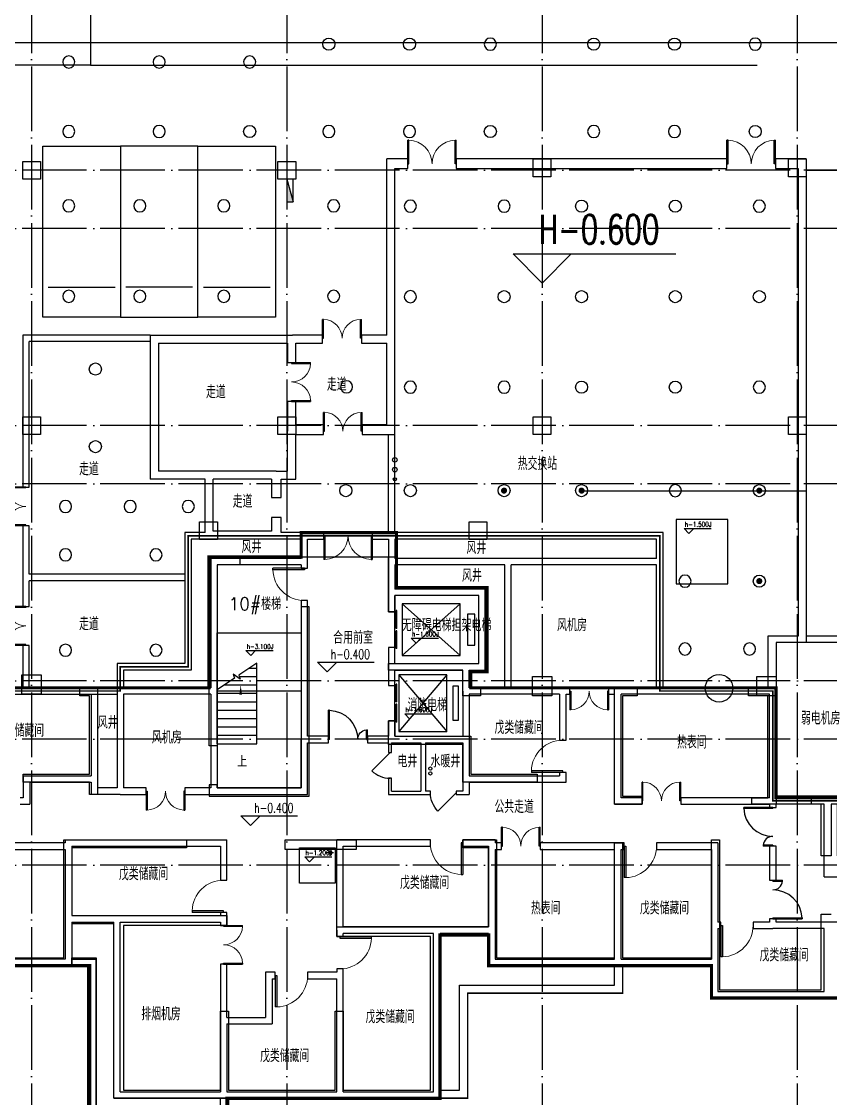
# Model space of a CAD drawing. Extents: x -23309 to 303886, y -33091 to 154511.
# Drawn here: x 60089 to 85128, y -7217 to 26102 of the extents above; entities that cross this region are included whole.
import ezdxf

# ---------------------------------------------------------------- set-up
doc = ezdxf.new("R2010")
doc.units = 0
doc.header["$LTSCALE"] = 1000
doc.header["$MEASUREMENT"] = 0
doc.linetypes.add('CONTINOUS', pattern=[0])
doc.linetypes.add('DOTE', pattern=[2.42, 2, -0.2, 0.02, -0.2])
for name, color, linetype in [('COLUMN', 9, 'Continuous'), ('DIM_ELEV', 3, 'Continuous'), ('DIM_SYMB', 3, 'Continuous'), ('DOTE', 1, 'Continuous'), ('EQUIP_喷淋', 7, 'Continuous'), ('EQUIP_消火栓', 1, 'Continuous'), ('EVTR', 2, 'Continuous'), ('NT-DY', 3, 'Continuous'), ('NT-PY', 1, 'Continuous'), ('Pipe-中', 3, 'Continuous'), ('Pipe-高', 91, 'Continuous'), ('PUB_TEXT', 210, 'Continuous'), ('STAIR', 51, 'Continuous'), ('VPIPE-消防', 1, 'Continuous'), ('WALL', 9, 'Continuous'), ('WINDOW', 4, 'Continuous'), ('下喷', 7, 'Continuous'), ('主楼车库高差线', 6, 'Continuous'), ('住宅楼', 2, 'Continuous'), ('剪力墙闭合区域', 6, 'Continuous'), ('喷淋', 6, 'Continuous'), ('排水', 61, 'Continuous'), ('普通机动车位', 135, 'Continuous'), ('暖通', 4, 'Continuous'), ('机动车位车档', 201, 'Continuous'), ('车行线', 2, 'Continuous'), ('防火分区', 7, 'Continuous'), ('集水坑', 42, 'CONTINOUS')]:
    doc.layers.add(name, color=color, linetype=linetype)
doc.styles.add('_TCH_DIM', font='SIMPLEX', dxfattribs={"bigfont": 'GBCBIG'})
doc.styles.add('_TCH_WINDOW', font='SIMPLEX', dxfattribs={"height": 3.5, "bigfont": 'GBCBIG'})
doc.styles.add('HNSJY', font='simplex.shx', dxfattribs={"width": 0.8, "bigfont": 'gbcbig.shx'})

# ---------------------------------------------------------------- blocks, each defined once
blk = doc.blocks.new('$DorLib2D$00000002')
for p, q in [((-0.5, 0), (-0.5, 0.4875)), ((-0.475, 0.4875), (-0.5, 0.4875)), ((-0.475, 0), (-0.475, 0.4875)), ((0.475, 0), (0.475, 0.4875)), ((0.475, 0.4875), (0.5, 0.4875)), ((0.5, 0), (0.5, 0.4875)), ((-0.5, 0), (-0.475, 0)), ((0.5, 0), (0.475, 0))]:
    blk.add_line(p, q)
at = {"lineweight": 13}
for centre, start, end in [((-0.4875, 0), 0, 88.53072), ((0.4875, 0), 91.46928, 180)]:
    blk.add_arc(centre, 0.4875, start, end, dxfattribs=at)
blk = doc.blocks.new('A$C3452133A')
at = {"layer": '排水'}
for p, q in [((-100, 0), (100, 0)), ((0, -100), (0, 100))]:
    blk.add_line(p, q, dxfattribs=at)
blk.add_circle((0, 0), 50, dxfattribs=at)
blk = doc.blocks.new('$DorLib2D$00000001')
for p, q in [((0.45, 0.975), (0.5, 0.975)), ((0.45, 0), (0.45, 0.975)), ((0.5, 0), (0.5, 0.975)), ((0.5, 0), (0.45, 0))]:
    blk.add_line(p, q)
at = {"lineweight": 13}
blk.add_arc((0.475, 0), 0.975, 91.4693, 180, dxfattribs=at)
blk = doc.blocks.new('$DorLib2D$00000225')
at = {"color": 0}
for p, q in [((0.475, -0.001), (0.475, 0.752)), ((0.475, 0.752), (0.5, 0.752)), ((0.5, -0.001), (0.5, 0.752)), ((-0.5, 0), (-0.5, 0.252)), ((-0.475, 0.252), (-0.5, 0.252)), ((-0.475, 0), (-0.475, 0.252)), ((-0.475, 0), (-0.5, 0)), ((0.475, -0.001), (0.5, -0.001))]:
    blk.add_line(p, q, dxfattribs=at)
for centre, radius, start, end in [((0.505, -0.002), 0.755, 92.2493, 179.7238), ((-0.501, 0.003), 0.251, 359.7899, 84.0974)]:
    blk.add_arc(centre, radius, start, end, dxfattribs=at)
blk = doc.blocks.new('$DorLib2D$00000114')
at = {"color": 0}
blk.add_line((0.5, 0), (-0.207, 0.707), dxfattribs=at)
blk.add_arc((0.5, 0), 1, 135, 180, dxfattribs=at)
blk = doc.blocks.new('$DorLib2D$00000127')
at = {"color": 0, "linetype": 'Continuous'}
for p, q in [((-0.033, 0.795), (-0.533, 0.795)), ((-0.533, 0.795), (-0.533, 0.69)), ((-0.033, 0.69), (-0.533, 0.69)), ((-0.033, 0.795), (-0.033, 0.69)), ((0.033, 0.795), (0.033, 0.69)), ((0.533, 0.795), (0.033, 0.795)), ((0.533, 0.69), (0.033, 0.69)), ((0.533, 0.795), (0.533, 0.69)), ((0.5, 0.5), (-0.5, 0.5))]:
    blk.add_line(p, q, dxfattribs=at)
blk = doc.blocks.new('sadfsdfgsdfhfg')
at = {"layer": 'STAIR'}
for p, q in [((550279, 58320), (549724, 57944)), ((550279, 55824), (550279, 58320)), ((550049, 58164), (550279, 58164)), ((549592, 57854), (549054, 57488)), ((549284, 57644), (550279, 57644)), ((549769, 57816), (549551, 57974)), ((549551, 57974), (549592, 57854)), ((549724, 57944), (549769, 57816)), ((549738, 57904), (550279, 57904)), ((549054, 55824), (549054, 57488)), ((549054, 57384), (550279, 57384)), ((549054, 57124), (550279, 57124)), ((549054, 56864), (550279, 56864)), ((549054, 56604), (550279, 56604)), ((549054, 56344), (550279, 56344)), ((549054, 56084), (550279, 56084)), ((549054, 55824), (550279, 55824))]:
    blk.add_line(p, q, dxfattribs=at)
blk = doc.blocks.new('VAEGFHGFD')
at = {"layer": '车行线'}
blk.add_line((263119, 134985), (327469, 134985), dxfattribs=at)
blk = doc.blocks.new('3#住宅楼')
at = {"layer": '住宅楼', "ltscale": 2, "const_width": 100}
for points in [[(32427616, -2974867), (32424015, -2974867), (32424016, -2971467), (32414566, -2971467), (32414566, -2970967), (32415066, -2970967), (32415066, -2968367), (32412266, -2968367), (32412266, -2966667), (32409316, -2966667), (32409316, -2967417), (32406466, -2967417), (32406466, -2971467), (32393316, -2971467), (32393316, -2974067), (32391616, -2974066), (32391616, -2981067), (32395316, -2981067), (32395316, -2980067), (32402766, -2980067), (32402766, -2984967)], [(32407016, -2984967), (32407016, -2984167), (32413616, -2984167), (32413616, -2979117), (32415116, -2979117), (32415116, -2980067), (32422016, -2980067), (32422016, -2981067), (32429616, -2981067)]]:
    blk.add_lwpolyline(points, dxfattribs=at)
blk = doc.blocks.new('hdfjfkjlkjlgh')
at = {"layer": '普通机动车位'}
blk.add_lwpolyline([(22002093, -3456003), (22004493, -3456003), (22004493, -3461303), (22002093, -3461303)], close=True, dxfattribs=at)
at = {"layer": '机动车位车档'}
blk.add_line((22004326, -3456940), (22002260, -3456940), dxfattribs=at)
blk = doc.blocks.new('第三防火分区')
at = {"layer": '防火分区', "const_width": 50}
blk.add_lwpolyline([(32427714, -2974967), (32423914, -2974967), (32423914, -2971567), (32420415, -2971567), (32420415, -2966767), (32405815, -2966767), (32405815, -2970816), (32403714, -2970816), (32403714, -2971567), (32393415, -2971567), (32393414, -2974167), (32391715, -2974167), (32391715, -2977406), (32384897, -2977406), (32384897, -2971531), (32380121, -2971531), (32380121, -2955556), (32374498, -2955556), (32369097, -2942303), (32369097, -2926980)], dxfattribs=at)
blk = doc.blocks.new('$TwtSys$00000125')
blk.add_circle((0, 0, 0), 1)
blk = doc.blocks.new('$TwtSys$00000128')
at = {"const_width": 0.5, "elevation": 0}
blk.add_lwpolyline([(0.25, 0, 1), (-0.25, 0, 1)], format="xyb", close=True, dxfattribs=at)
blk.add_circle((0, 0, 0), 1)
blk = doc.blocks.new('$TwtSys$00000434')
for p, q in [((-0.5, 0.5), (-0.5, -0.5)), ((-0.5, -0.5), (0.5, 0.5)), ((0.5, 0.5), (-0.5, 0.5)), ((0.5, -0.5), (0.5, 0.5)), ((-0.5, -0.5), (0.5, -0.5))]:
    blk.add_line(p, q)
blk.add_solid([(0.5, -0.5), (0.5, 0.5), (-0.5, -0.5)])
blk = doc.blocks.new('主楼各辅助点位')
at = {"layer": '喷淋'}
blk.add_circle((554554, 64004), 50, dxfattribs=at)

msp = doc.modelspace()

# ---------------------------------------------------------------- linework, layer by layer
at = {"layer": 'COLUMN', "color": 3, "ltscale": 5}
for points in [[(60125, 21775), (60675, 21775), (60675, 21225), (60125, 21225)], [(68025, 21775), (68575, 21775), (68575, 21225), (68025, 21225)], [(75925, 21850.2), (76475, 21850.2), (76475, 21300.2), (75925, 21300.2)], [(83825, 21850.2), (84375, 21850.2), (84375, 21300.2), (83825, 21300.2)], [(60125, 13875), (60675, 13875), (60675, 13325), (60125, 13325)], [(68025, 13875), (68575, 13875), (68575, 13325), (68025, 13325)], [(75925, 13875), (76475, 13875), (76475, 13325), (75925, 13325)], [(83825, 13875), (84375, 13875), (84375, 13325), (83825, 13325)], [(65600.4, 10622.3), (66150.4, 10622.3), (66150.4, 10072.3), (65600.4, 10072.3)], [(73940.1, 10622.3), (74490.1, 10622.3), (74490.1, 10072.3), (73940.1, 10072.3)], [(60099.9, 5889), (60700, 5889), (60700, 5289.1), (60099.9, 5289.1)], [(75900, 5839), (76500.1, 5839), (76500.1, 5239.1), (75900, 5239.1)], [(82843.6, 5839), (83443.7, 5839), (83443.7, 5239.1), (82843.6, 5239.1)]]:
    msp.add_lwpolyline(points, close=True, dxfattribs=at)
at = {"layer": 'DIM_ELEV'}
for p, q in [((76205.6, 18010.4), (75305.6, 18910.4)), ((75305.6, 18910.4), (80345.6, 18910.4)), ((76205.6, 18010.4), (77105.6, 18910.4)), ((80746.7, 10267.1), (80596.7, 10417.1)), ((80596.7, 10417.1), (81436.7, 10417.1)), ((80746.7, 10267.1), (80896.7, 10417.1)), ((72300.6, 6872.6), (72150.6, 7022.6)), ((72150.6, 7022.6), (72990.6, 7022.6)), ((72300.6, 6872.6), (72450.6, 7022.6)), ((67185.6, 6489), (67035.6, 6639)), ((67035.6, 6639), (67875.6, 6639)), ((67185.6, 6489), (67335.6, 6639)), ((69547.2, 5978.8), (69247.2, 6278.8)), ((69247.2, 6278.8), (71004, 6278.8)), ((69547.2, 5978.8), (69847.2, 6278.8)), ((72100.1, 4530.4), (71950.1, 4680.4)), ((71950.1, 4680.4), (72790.1, 4680.4)), ((72100.1, 4530.4), (72250.1, 4680.4)), ((67179, 1224.1), (66879, 1524.1)), ((66879, 1524.1), (68635.8, 1524.1)), ((67179, 1224.1), (67479, 1524.1)), ((69006.7, 106.1), (68856.7, 256.1)), ((68856.7, 256.1), (69696.7, 256.1)), ((69006.7, 106.1), (69156.7, 256.1))]:
    msp.add_line(p, q, dxfattribs=at)
at = {"layer": 'DIM_SYMB'}
msp.add_lwpolyline([(66871.2, 3494.8, 0, 0, 0), (66871.2, 5579.5, 0, 80, 0), (66871.2, 5279.5, 0, 0, 0)], format="xyseb", dxfattribs=at)
at = {"layer": 'DOTE', "linetype": 'DOTE'}
for p, q in [((60400, 136025.4), (60400, -12369.1)), ((68300, 136025.4), (68300, -12369.1)), ((76200, 136025.4), (76200, -12369.1)), ((84100, 136025.4), (84100, -12369.1)), ((267803.3, 21500), (-4883.6, 21500)), ((267803.3, 19700), (-4883.6, 19700)), ((267803.3, 13600), (-4883.6, 13600)), ((267803.3, 11800), (-4883.6, 11800)), ((267803.3, 5700), (-4883.6, 5700)), ((267803.3, 3900), (-4883.6, 3900)), ((267803.3, 0), (-4883.6, 0))]:
    msp.add_line(p, q, dxfattribs=at)
at = {"layer": 'EVTR'}
for p, q in [((73669.1, 8089), (71869.1, 8089)), ((71869.1, 8089), (71869.1, 6489)), ((73669.1, 8089), (71869.1, 6489)), ((71869.1, 8089), (73669.1, 6489)), ((73669.1, 6489), (73669.1, 8089)), ((74119.1, 7769), (73894.1, 7769)), ((73894.1, 7769), (73894.1, 6809)), ((74119.1, 6809), (74119.1, 7769)), ((73894.1, 6809), (74119.1, 6809)), ((71869.1, 6489), (73669.1, 6489)), ((73249.1, 5889), (71769.1, 5889)), ((71769.1, 5889), (71769.1, 4139)), ((73249.1, 5889), (71769.1, 4139)), ((71769.1, 5889), (73249.1, 4139)), ((73249.1, 4139), (73249.1, 5889)), ((73619.1, 5539), (73434.1, 5539)), ((73434.1, 5539), (73434.1, 4489)), ((73619.1, 4489), (73619.1, 5539)), ((73434.1, 4489), (73619.1, 4489)), ((71769.1, 4139), (73249.1, 4139))]:
    msp.add_line(p, q, dxfattribs=at)
at = {"layer": 'NT-DY', "ltscale": 2}
msp.add_lwpolyline([(84375, 21499.5), (92000, 21499.5), (92000, 33299.7)], dxfattribs=at)
at = {"layer": 'NT-PY', "ltscale": 2}
for points in [[(58825, 29649.6), (62225.1, 29649.6), (62225.1, 24749.5), (57044.4, 24749.5), (57044.4, 17649.7), (57044.4, 16349.7), (43110, 16349.7), (42100, 16349.5), (42100, 42349.5)], [(62225.1, 24749.5), (82859, 24749.5)], [(77425.1, 11580.8), (84375, 11580.8)]]:
    msp.add_lwpolyline(points, dxfattribs=at)
at = {"layer": 'Pipe-中', "color": 3, "linetype": 'Continuous'}
msp.add_circle((72743.7, 2989), 50, dxfattribs=at)
at = {"layer": 'Pipe-高', "linetype": 'Continuous'}
msp.add_circle((72743.7, 2839), 50, dxfattribs=at)
at = {"layer": 'VPIPE-消防', "color": 14}
for centre in [(71644.1, 12539.3), (71644.1, 12239.3)]:
    msp.add_circle(centre, 70, dxfattribs=at)
at = {"layer": 'WALL'}
for p, q in [((72044.1, 21850.2), (71394.1, 21850.2)), ((71394.1, 16400.1), (71394.1, 21850.2)), ((72044.1, 21550.2), (72044.1, 21850.2)), ((81925, 21850.2), (73544.1, 21850.2)), ((73544.1, 21850.2), (73544.1, 21550.2)), ((81925, 21550.2), (81925, 21850.2)), ((84375, 21850.2), (83425, 21850.2)), ((83425, 21850.2), (83425, 21550.2)), ((84375, 21850.2), (84375, 6889)), ((71644.1, 21550.2), (72044.1, 21550.2)), ((71644.1, 16250.1), (71644.1, 21550.2)), ((73544.1, 21550.2), (81925, 21550.2)), ((83425, 21550.2), (84125, 21550.2)), ((84125, 21550.2), (84125, 7089)), ((64074.7, 16400.1), (60125, 16400.1)), ((60125, 16400.1), (60125, 11700)), ((64074.7, 16400.1), (64074.7, 11939.3)), ((64074.7, 16400.1), (68475, 16400.1)), ((69409.5, 16400.1), (68475, 16400.1)), ((69409.5, 16150.1), (69409.5, 16400.1)), ((71394.1, 16400.1), (70609.5, 16400.1)), ((70609.5, 16400.1), (70609.5, 16150.1)), ((64074.7, 16200.1), (60325, 16200.1)), ((60325, 11700), (60325, 16200.1)), ((64324.7, 16150.1), (64324.7, 12189.3)), ((64324.7, 16150.1), (68325, 16150.1)), ((68325, 16150.1), (68325, 15550.2)), ((68575, 16150.1), (69409.5, 16150.1)), ((68575, 15550.2), (68575, 16150.1)), ((70609.5, 16150.1), (71394.1, 16150.1)), ((71394.1, 13625), (71394.1, 16150.1)), ((71644.1, 13325), (71644.1, 16250.1)), ((68325, 15550.2), (68575, 15550.2)), ((68575, 14350.2), (68325, 14350.2)), ((68325, 14350.2), (68325, 13425)), ((68575, 13625), (68575, 14350.2)), ((68325, 12189.3), (68325, 13425)), ((69436.2, 13625), (68575, 13625)), ((69436.2, 13325), (69436.2, 13625)), ((71394.1, 13625), (70636.2, 13625)), ((70636.2, 13625), (70636.2, 13325)), ((68575, 13325), (69436.2, 13325)), ((68575, 11939.3), (68575, 13325)), ((70636.2, 13325), (71644.1, 13325)), ((71444.1, 10289), (71444.1, 13325)), ((71644.1, 10289), (71644.1, 13325)), ((65874.3, 12189.3), (64324.7, 12189.3)), ((67975, 12189.3), (65874.3, 12189.3)), ((60125, 11700), (60325, 11700)), ((65774.3, 11939.3), (64074.7, 11939.3)), ((65774.3, 10289), (65774.3, 11939.3)), ((66024.3, 10339), (66024.3, 11939.3)), ((67825, 11939.3), (66024.3, 11939.3)), ((67825, 11939.3), (67825, 11374.2)), ((68125, 11374.2), (68125, 11939.3)), ((68125, 11939.3), (68575, 11939.3)), ((67825, 11374.2), (68125, 11374.2)), ((68125, 10754.2), (67825, 10754.2)), ((67825, 10754.2), (67825, 10339)), ((68125, 10289), (68125, 10754.2)), ((60325, 10500), (60125, 10500)), ((60125, 10500), (60125, 8900)), ((60325, 9000), (60325, 10500)), ((67825, 10339), (66024.3, 10339)), ((65774.3, 10289), (65144.1, 10289)), ((65144.1, 10289), (65144.1, 6239)), ((65774.3, 10089), (65344.1, 10089)), ((65344.1, 10089), (65344.1, 6039)), ((67998.1, 10089), (65774.3, 10089)), ((68744.1, 10089), (67998.1, 10089)), ((68837, 10289), (68125, 10289)), ((68744.1, 9489), (68744.1, 10089)), ((69444.2, 10289), (68844.1, 10289)), ((68944.1, 9389), (68944.1, 10089)), ((68944.1, 10089), (69444.2, 10089)), ((69444.2, 10089), (69444.2, 10289)), ((71444.1, 10289), (70944.2, 10289)), ((70944.2, 10289), (70944.2, 10089)), ((70944.2, 10089), (71444.1, 10089)), ((71444.1, 10089), (71444.1, 9389)), ((79944.1, 10289), (71644.1, 10289)), ((71644.1, 10089), (71644.1, 9489)), ((79744.1, 10089), (71644.1, 10089)), ((79744.1, 9489), (79744.1, 10089)), ((79944.1, 9389), (79944.1, 10289)), ((68744.1, 9489), (65944.1, 9489)), ((65944.1, 9489), (65944.1, 5489)), ((68944.1, 9189), (68944.1, 9389)), ((71444.1, 9389), (71444.1, 8439)), ((75144.1, 9489), (71644.1, 9489)), ((79744.1, 9489), (75144.1, 9489)), ((79944.1, 5489), (79944.1, 9389)), ((65144.1, 9000), (60325, 9000)), ((68744.1, 9289), (66144.1, 9289)), ((66144.1, 9289), (66144.1, 5389)), ((68744.1, 9289), (68744.1, 9189)), ((68744.1, 9189), (68944.1, 9189)), ((71644.1, 9289), (71644.1, 8539)), ((75044.1, 9289), (71644.1, 9289)), ((75044.1, 5489), (75044.1, 9289)), ((79744.1, 9289), (75244.1, 9289)), ((75244.1, 5489), (75244.1, 9289)), ((79744.1, 5489), (79744.1, 9289)), ((60125, 8900), (60125, 8000.5)), ((65144.1, 8800), (60325, 8800)), ((60325, 8000.5), (60325, 8800)), ((71444.1, 8439), (71444.1, 7839)), ((74444.1, 8539), (71644.1, 8539)), ((74244.1, 8339), (71644.1, 8339)), ((71644.1, 7839), (71644.1, 8339)), ((74244.1, 6239), (74244.1, 8339)), ((74444.1, 6039), (74444.1, 8539)), ((60125, 8000.5), (60325, 8000.5)), ((68944.1, 8189), (68744.1, 8189)), ((68744.1, 8189), (68744.1, 3889)), ((68944.1, 3989), (68944.1, 8189)), ((71444.1, 7839), (71644.1, 7839)), ((83193.7, 7089), (83193.7, 5489)), ((84125, 7089), (83193.7, 7089)), ((87244.6, 7089), (84375, 7089)), ((60325, 6800.5), (60125, 6800.5)), ((60125, 6800.5), (60125, 5489)), ((60325, 5489), (60325, 6800.5)), ((71644.1, 6739), (71444.1, 6739)), ((71444.1, 6739), (71444.1, 6139)), ((71644.1, 6239), (71644.1, 6739)), ((83443.7, 6889), (83443.7, 5367.2)), ((84375, 6889), (83443.7, 6889)), ((87044.6, 6889), (84375, 6889)), ((63044.1, 6239), (63044.1, 5389)), ((65144.1, 6239), (63044.1, 6239)), ((63244.1, 6039), (63244.1, 5489)), ((65344.1, 6039), (63244.1, 6039)), ((71444.1, 6139), (71444.1, 5564)), ((71644.1, 6239), (73844.1, 6239)), ((71644.1, 6039), (73744.1, 6039)), ((71644.1, 5564), (71644.1, 6039)), ((73744.1, 5389), (73744.1, 6039)), ((73844.1, 6239), (74244.1, 6239)), ((73944.1, 5489), (73944.1, 6039)), ((73944.1, 6039), (74444.1, 6039)), ((57644.1, 5489), (62344.1, 5489)), ((62344.1, 5489), (63044.1, 5489)), ((63044.1, 5389), (63044.1, 2389.5)), ((65944.1, 5489), (63244.1, 5489)), ((66144.1, 5389), (66144.1, 2389.5)), ((71444.1, 5564), (71644.1, 5564)), ((73744.1, 5389), (73744.1, 3989)), ((75044.1, 5489), (73944.1, 5489)), ((76844.1, 5489), (75244.1, 5489)), ((77058.3, 5489), (76844.1, 5489)), ((77058.3, 5289), (77058.3, 5489)), ((78544.1, 5489), (78258.3, 5489)), ((78258.3, 5489), (78258.3, 5289)), ((79844.1, 5489), (78544.1, 5489)), ((83193.7, 5489), (79844.1, 5489)), ((83444.1, 2089), (83443.7, 5367.2)), ((57644.1, 5289), (62344.1, 5289)), ((62244.1, 5289), (62244.1, 2768.7)), ((62344.1, 5289), (63044.1, 5289)), ((62444.1, 5289), (62444.1, 2668.7)), ((63244.1, 5289), (63244.1, 2389.5)), ((65944.1, 5289), (63244.1, 5289)), ((65944.1, 5289), (65944.1, 2389.5)), ((73944.1, 5289), (73944.1, 3889)), ((75144.1, 5289), (73944.1, 5289)), ((76744.1, 5289), (75144.1, 5289)), ((76744.1, 5289), (76744.1, 3869.7)), ((76944.1, 5289), (77058.3, 5289)), ((76944.1, 3869.7), (76944.1, 5289)), ((78258.3, 5289), (78444.1, 5289)), ((78444.1, 1889), (78444.1, 5289)), ((78644.1, 2089), (78644.1, 5289)), ((79844.1, 5289), (78644.1, 5289)), ((83244.1, 5289), (79844.1, 5289)), ((83244.1, 2089), (83244.1, 5289)), ((71644.1, 4464), (71444.1, 4464)), ((71444.1, 4464), (71444.1, 3989)), ((71644.1, 3989), (71644.1, 4464)), ((68744.1, 2389.5), (68744.1, 3889)), ((69594.2, 3989), (68944.1, 3989)), ((68944.1, 2189.5), (68944.1, 3789)), ((68944.1, 3789), (69594.2, 3789)), ((69594.2, 3789), (69594.2, 3989)), ((71444.1, 3989), (70794.2, 3989)), ((70794.2, 3989), (70794.2, 3789)), ((70794.2, 3789), (71444.1, 3789)), ((71444.1, 3789), (71444.1, 3489.7)), ((71544.1, 3789), (72444.1, 3789)), ((71544.1, 3489.7), (71544.1, 3789)), ((71644.1, 3989), (72544.1, 3989)), ((72444.1, 3789), (72444.1, 2289.5)), ((72544.1, 3989), (73744.1, 3989)), ((72594.1, 3789), (73744.1, 3789)), ((72594.1, 3789), (72594.1, 2289.5)), ((73744.1, 3789), (73744.1, 2668.7)), ((73944.1, 3889), (73944.1, 2768.7)), ((76744.1, 3869.7), (76944.1, 3869.7)), ((71444.1, 3489.7), (71544.1, 3489.7)), ((60144.1, 2768.7), (62244.1, 2768.7)), ((60144.1, 2768.7), (60144.1, 2089)), ((62444.1, 2668.7), (62444.1, 2389.5)), ((71544.1, 2689.7), (71444.1, 2689.7)), ((71444.1, 2689.7), (71444.1, 2189.5)), ((71544.1, 2289.5), (71544.1, 2689.7)), ((73744.1, 2668.7), (73744.1, 2289.5)), ((73944.1, 2768.7), (76744.1, 2768.7)), ((76944.1, 2869.7), (76744.1, 2869.7)), ((76744.1, 2869.7), (76744.1, 2768.7)), ((76944.1, 2568.7), (76944.1, 2869.7)), ((60344.1, 2568.7), (62244.1, 2568.7)), ((60344.1, 2568.7), (60344.1, 1889)), ((62244.1, 2568.7), (62244.1, 2189.5)), ((63044.1, 2389.5), (62444.1, 2389.5)), ((63944.1, 2389.5), (63244.1, 2389.5)), ((63944.1, 2189.5), (63944.1, 2389.5)), ((65944.1, 2389.5), (65144.1, 2389.5)), ((65144.1, 2389.5), (65144.1, 2189.5)), ((66144.1, 2389.5), (68744.1, 2389.5)), ((73944.1, 2568.7), (76944.1, 2568.7)), ((73944.1, 2568.7), (73944.1, 2189.5)), ((60144.1, 2089), (60044.1, 2089)), ((63144.1, 2189.5), (62244.1, 2189.5)), ((63144.1, 2189.5), (63944.1, 2189.5)), ((65144.1, 2189.5), (66044.1, 2189.5)), ((66044.1, 2189.5), (68944.1, 2189.5)), ((71444.1, 2189.5), (72544.1, 2189.5)), ((71544.1, 2289.5), (72444.1, 2289.5)), ((72544.1, 2189.5), (72744.1, 2189.5)), ((72744.1, 2289.5), (72594.1, 2289.5)), ((72744.1, 2189.5), (72744.1, 2289.5)), ((73744.1, 2289.5), (73544.1, 2289.5)), ((73544.1, 2289.5), (73544.1, 2189.5)), ((73544.1, 2189.5), (73944.1, 2189.5)), ((79294.1, 2089), (78644.1, 2089)), ((79294.1, 1889), (79294.1, 2089)), ((83244.1, 2089), (80494.1, 2089)), ((80494.1, 2089), (80494.1, 1889)), ((84934.1, 2089), (83444.1, 2089)), ((85544.1, 2089), (84934.1, 2089)), ((60044.1, 1889), (60344.1, 1889)), ((78444.1, 1889), (79294.1, 1889)), ((80494.1, 1889), (83244.1, 1889)), ((83244.1, 1889), (83244.1, 1789)), ((83244.1, 1789), (83444.1, 1789)), ((84934.1, 1889), (83444.1, 1889)), ((83444.1, 1789), (83444.1, 1889)), ((84934.1, -361), (84934.1, 1889)), ((61444.1, 689.5), (58944.1, 689.5)), ((61444.1, 789.5), (61444.1, 689.5)), ((61444.1, 789.5), (66444.1, 789.5)), ((66444.1, -460.5), (66444.1, 789.5)), ((72743.6, 789.5), (69844.1, 789.5)), ((69844.1, -2010.5), (69844.1, 789.5)), ((72743.6, 589.5), (72743.6, 789.5)), ((74744.1, 789.5), (73743.6, 789.5)), ((73743.6, 789.5), (73743.6, 589.5)), ((74744.1, 789.5), (74744.1, 689.5)), ((74943.6, 689.5), (74744.1, 689.5)), ((74943.6, 489.5), (74943.6, 689.5)), ((78544.1, 689.5), (76143.6, 689.5)), ((76143.6, 689.5), (76143.6, 489.5)), ((78744.1, 689.5), (78544.1, 689.5)), ((78744.1, 489.5), (78744.1, 689.5)), ((81644.1, 689.5), (79744.1, 689.5)), ((79744.1, 689.5), (79744.1, 489.5)), ((81644.1, 689.5), (81644.1, -1760.5)), ((58944.1, 489.5), (61444.1, 489.5)), ((61444.1, 489.5), (61444.1, -1660.5)), ((61644.1, 589.5), (66244.1, 589.5)), ((61644.1, 589.5), (61644.1, -1560.5)), ((66244.1, 589.5), (66244.1, -460.5)), ((70044.1, 589.5), (72743.6, 589.5)), ((70044.1, -1910.5), (70044.1, 589.5)), ((73743.6, 589.5), (74544.1, 589.5)), ((74544.1, 589.5), (74544.1, -1910.5)), ((74744.1, 489.5), (74943.6, 489.5)), ((74744.1, 489.5), (74744.1, -2010.5)), ((76143.6, 489.5), (78444.1, 489.5)), ((78444.1, -2911), (78444.1, 489.5)), ((78644.1, -2911), (78644.1, 489.5)), ((78644.1, 489.5), (78744.1, 489.5)), ((79744.1, 489.5), (81444.1, 489.5)), ((81444.1, 489.5), (81444.1, -1860.5)), ((83444.1, 589), (83244.1, 589)), ((83244.1, 589), (83244.1, -460.5)), ((83444.1, -460.5), (83444.1, 589)), ((66244.1, -460.5), (66444.1, -460.5)), ((83244.1, -460.5), (83444.1, -460.5)), ((84934.1, -361), (85544.5, -361)), ((61444.1, -1660.5), (61444.1, -2911)), ((61644.1, -1560.5), (63044.1, -1560.5)), ((63044.1, -1560.5), (66244.1, -1560.5)), ((66444.1, -1460.5), (66244.1, -1460.5)), ((66244.1, -1460.5), (66244.1, -1560.5)), ((66444.1, -1660.5), (66444.1, -1460.5)), ((66444.1, -1861), (66444.1, -1660.5)), ((83444.1, -1660.5), (83244.1, -1660.5)), ((83244.1, -1660.5), (83244.1, -1760.5)), ((83444.1, -1760.5), (83444.1, -1660.5)), ((61644.1, -1760.5), (61644.1, -2911)), ((61644.1, -1760.5), (62944.1, -1760.5)), ((62944.1, -7211), (62944.1, -1760.5)), ((63144.1, -1760.5), (66244.1, -1760.5)), ((63144.1, -7011), (63144.1, -1760.5)), ((66244.1, -1760.5), (66244.1, -1861)), ((66244.1, -1861), (66444.1, -1861)), ((72944.1, -1910.5), (70044.1, -1910.5)), ((74544.1, -1910.5), (72944.1, -1910.5)), ((81444.1, -1860.5), (81444.1, -2911)), ((81734.1, -1760.5), (81644.1, -1760.5)), ((81644.1, -1960.5), (81734.1, -1960.5)), ((81644.1, -1960.5), (81644.1, -3011)), ((81734.1, -1960.5), (81734.1, -1760.5)), ((83244.1, -1760.5), (82734.1, -1760.5)), ((82734.1, -1760.5), (82734.1, -1960.5)), ((82734.1, -1960.5), (83344.1, -1960.5)), ((84934.1, -1960.5), (83344.1, -1960.5)), ((85057.5, -1760.5), (83444.1, -1760.5)), ((84934.1, -3911), (84934.1, -1960.5)), ((85444.1, -1760.5), (85057.5, -1760.5)), ((69844.1, -2010.5), (69844.1, -2210.5)), ((69844.1, -2210.5), (70044.1, -2210.5)), ((72844.1, -2110.5), (70044.1, -2110.5)), ((70044.1, -2210.5), (70044.1, -2110.5)), ((72844.1, -7011), (72844.1, -2110.5)), ((74544.1, -2110.5), (73044.1, -2110.5)), ((73044.1, -7211), (73044.1, -2110.5)), ((74544.1, -2110.5), (74544.1, -3111)), ((74744.1, -2010.5), (74744.1, -2911)), ((61444.1, -2911), (57744.1, -2911)), ((61644.1, -2911), (62394.1, -2911)), ((62394.1, -7811), (62394.1, -2911)), ((74744.1, -2911), (78444.1, -2911)), ((78644.1, -2911), (81444.1, -2911)), ((61644.1, -3111), (57644.1, -3111)), ((61644.1, -3111), (62194.1, -3111)), ((62194.1, -8011), (62194.1, -3111)), ((66444.1, -3061), (66244.1, -3061)), ((66244.1, -3061), (66244.1, -4811)), ((66444.1, -4711), (66444.1, -3061)), ((67644.1, -3311), (67644.1, -4711)), ((67944.1, -3311), (67644.1, -3311)), ((67944.1, -3511), (67944.1, -3311)), ((69844.1, -3311), (68944.1, -3311)), ((68944.1, -3311), (68944.1, -3511)), ((70044.1, -3210.5), (69844.1, -3210.5)), ((69844.1, -3210.5), (69844.1, -3311)), ((70044.1, -3411), (70044.1, -3210.5)), ((74544.1, -3111), (78544.1, -3111)), ((78544.1, -3111), (81444.1, -3111)), ((81444.1, -3111), (81444.1, -4111)), ((81644.1, -3011), (81644.1, -3911)), ((67844.1, -3511), (67844.1, -4911)), ((67844.1, -3511), (67944.1, -3511)), ((68944.1, -3511), (69844.1, -3511)), ((69844.1, -7011), (69844.1, -3511)), ((70044.1, -7011), (70044.1, -3411)), ((81644.1, -3911), (84934.1, -3911)), ((81444.1, -4111), (85034.1, -4111)), ((85034.1, -4111), (85444.1, -4111)), ((66244.1, -4811), (66244.1, -7011)), ((66444.1, -4711), (67644.1, -4711)), ((66444.1, -4911), (67844.1, -4911)), ((66444.1, -4911), (66444.1, -7011)), ((62944.1, -7211), (66244.1, -7211)), ((63144.1, -7011), (66244.1, -7011)), ((66244.1, -7811), (66244.1, -7211)), ((66444.1, -7011), (69844.1, -7011)), ((66444.1, -7211), (69944.1, -7211)), ((66444.1, -8011), (66444.1, -7211)), ((69944.1, -7211), (73044.1, -7211)), ((70044.1, -7011), (72844.1, -7011))]:
    msp.add_line(p, q, dxfattribs=at)
msp.add_lwpolyline([(67975, 12189.3), (68325, 12189.3)], dxfattribs=at)
at = {"layer": '主楼车库高差线', "linetype": 'ByBlock', "ltscale": 2, "const_width": 40}
for points in [[(87044.2, 2139), (83443.2, 2139), (83443.7, 5489), (73993.7, 5489), (73993.7, 5989), (74493.7, 5989), (74493.7, 8589), (71693.7, 8589), (71693.7, 9539), (65900, 9539), (65893.7, 5489), (52744.2, 5489), (52744.2, 2139), (51043.7, 2139), (51043.7, -450), (50243.7, -450), (50243.7, -3161), (51043.7, -3161), (51043.7, -4111), (54743.7, -4111), (54743.7, -3111), (62143.7, -3111), (62143.7, -8061)], [(66493.7, -8061), (66493.7, -7211), (73893.7, -7211), (73893.7, -3961), (78693.6, -3961), (78693.6, -3111), (81443.7, -3111), (81443.7, -4111), (89043.7, -4111)]]:
    msp.add_lwpolyline(points, dxfattribs=at)
at = {"layer": '剪力墙闭合区域', "linetype": 'ByBlock', "ltscale": 2}
for points in [[(66844.1, 9289), (66144.1, 9289), (66144.1, 3689), (65894.1, 3689), (65894.1, 9539), (66844.1, 9539)], [(71444.1, 8589), (71444.1, 9539), (71694.1, 9539), (71694.1, 8589), (74494.1, 8589), (74494.1, 5989), (73994.1, 5989), (73994.1, 5489), (74293.6, 5489), (74293.6, 5239), (73744.1, 5239), (73744.1, 6039), (71444.1, 6039), (71444.1, 6239), (73744.1, 6239), (74244.1, 6239), (74244.1, 8339), (71644.1, 8339), (71644.1, 7839), (71444.1, 7839)], [(68994.1, 7989), (68744.1, 7989), (68744.1, 2389), (66144.1, 2389), (66144.1, 2489), (65894.1, 2489), (65894.1, 2139), (68994.1, 2139)], [(62444.1, 2568.7), (62444.1, 2189), (62194.1, 2189), (62194.1, 2568.7), (60144.1, 2568.7), (60144.1, 2818.7), (62194.1, 2818.7), (62194.1, 5239), (61894.6, 5239), (61894.6, 5489), (62444.1, 5489)], [(83443.6, 5489), (83443.6, 2139), (83443.6, 1889), (82694.1, 1889), (82694.1, 2089), (83193.6, 2089), (83193.6, 5239), (82593.6, 5239), (82593.6, 5489)], [(71644.1, 4464), (71644.1, 3989), (73994.1, 3989), (73994.1, 2818.7), (76044.1, 2818.7), (76044.1, 2568.7), (73744.1, 2568.7), (73744.1, 3739), (71444.1, 3739), (71444.1, 4464)], [(84844.1, 2139), (85644.1, 2139), (85944.6, 2139), (85944.6, 1889), (85644.1, 1889), (85644.1, 289), (85344.1, 289), (85344.1, 1889), (85144.1, 1889), (85144.1, 289), (84844.1, 289), (84844.1, 1889), (84544.6, 1889), (84544.6, 2139)], [(68244.1, 789), (70444.1, 789), (70444.1, 489), (68244.1, 489)], [(61644.1, -3111), (61644.1, -2861), (62394.1, -2861), (62394.1, -7811), (66244.1, -7811), (66244.1, -7211), (66494.1, -7211), (66494.1, -8061), (62144.1, -8061), (62144.1, -3111)], [(78694.1, -3111), (78694.1, -3961), (73894.1, -3961), (73894.1, -7211), (73044.1, -7211), (73044.1, -6961), (73644.1, -6961), (73644.1, -3711), (78444.1, -3711), (78444.1, -3111)]]:
    msp.add_lwpolyline(points, close=True, dxfattribs=at)
for points in [[(78444.1, 1889), (78444.1, 5489), (79144.1, 5489), (79144.1, 5239), (78694.1, 5239), (78694.1, 2139), (79294.1, 2139), (79294.1, 1889), (78694.1, 1889), (78444.1, 1889)], [(57744.2, -2861), (61394.1, -2861), (61394.1, -1561), (61394.1, 789), (65194.1, 789), (65194.1, 539), (61644.1, 539), (61644.1, -1561), (63244.1, -1561), (66444.1, -1561), (66444.1, -1861), (63244.1, -1861), (63244.1, -6961), (66244.1, -6961), (66244.1, -4511), (66494.1, -4511), (66494.1, -6961), (69794.1, -6961), (69794.1, -4511), (70044.1, -4511), (70044.1, -6961), (72744.1, -6961), (72744.1, -2211), (69844.1, -2211), (69844.1, -1911), (72744.1, -1911), (74544.1, -1911), (74544.1, 539), (73744.1, 539), (73744.1, 789), (74794.1, 789), (74794.1, -1911), (74794.1, -2861), (78444.1, -2861), (78444.1, 689), (78694.1, 689), (78694.1, -2861), (81444.1, -2861), (81444.1, 789.5), (81694.1, 789.5), (81694.1, -2861), (81694.1, -3861), (84844.1, -3861), (84844.1, -1511), (85144.1, -1511)], [(85144.1, -4111), (81444.1, -4111), (81444.1, -3111), (78444.1, -3111), (74544.1, -3111), (74544.1, -2161), (73044.1, -2161), (73044.1, -7211), (70044.1, -7211), (66244.1, -7211), (62944.1, -7211), (62944.1, -1811), (61644.1, -1811), (61644.1, -3111), (57744.2, -3111)]]:
    msp.add_lwpolyline(points, dxfattribs=at)
at = {"layer": '暖通', "color": 1}
msp.add_circle((81679.4, 5474.7), 426.4, dxfattribs=at)
at = {"layer": '集水坑'}
for points in [[(81949.9, 10700.1), (80349.9, 10700.1), (80349.9, 8700.1), (81949.9, 8700.1)], [(68744.1, 7189), (68744.1, 5389), (66144.1, 5389), (66144.1, 7189)], [(69794.1, 539), (69794.1, -561), (68694.1, -561), (68694.1, 539)]]:
    msp.add_lwpolyline(points, close=True, dxfattribs=at)

# ---------------------------------------------------------------- block references
at = {"layer": 'EQUIP_喷淋', "yscale": 187.5, "zscale": 187.5}
for name, p, xscale, rotation in [('$TwtSys$00000125', (69599.8, 25400.4), 187.5, 359.9999999231717), ('$TwtSys$00000125', (72099.8, 25400.4), 187.5, 359.9999999231717), ('$TwtSys$00000125', (74599.7, 25400.4), -187.5, 179.9999999228433), ('$TwtSys$00000125', (77799.9, 25400.4), 187.5, 359.9999999231717), ('$TwtSys$00000125', (80299.9, 25400.4), 187.5, 359.9999999231717), ('$TwtSys$00000125', (82799.7, 25400.4), -187.5, 179.9999999228433), ('$TwtSys$00000125', (61550, 24850.2), -187.5, 179.9999999998358), ('$TwtSys$00000125', (64350, 24850.2), -187.5, 179.9999999998358), ('$TwtSys$00000125', (67150, 24850.2), -187.5, 179.9999999998358), ('$TwtSys$00000125', (64350, 22700.2), -187.5, 179.9999999998358), ('$TwtSys$00000125', (72099.7, 22699.6), -187.5, 180.0000000762454), ('$TwtSys$00000125', (80299.7, 22699.6), -187.5, 180.0000000762454), ('$TwtSys$00000125', (61550, 20400), -187.5, 179.9999999998358), ('$TwtSys$00000125', (63750, 20400), -187.5, 179.9999999998358), ('$TwtSys$00000125', (66350, 20400), -187.5, 179.9999999998358), ('$TwtSys$00000125', (69750, 20400), -187.5, 179.9999999998358), ('$TwtSys$00000125', (72124.3, 20389.4), -187.5, 7.649832767242515e-08), ('$TwtSys$00000125', (80324.7, 20389.4), 187.5, 359.9999999226143), ('$TwtSys$00000125', (61550, 17600.2), -187.5, 179.9999999998358), ('$TwtSys$00000125', (63750, 17600.2), -187.5, 179.9999999998358), ('$TwtSys$00000125', (66350, 17600.2), -187.5, 179.9999999998358), ('$TwtSys$00000125', (69750, 17600.2), -187.5, 179.9999999998358), ('$TwtSys$00000125', (72124.3, 17589.4), -187.5, 7.649832767242515e-08), ('$TwtSys$00000125', (75024.4, 17589.4), 187.5, 359.9999999226143), ('$TwtSys$00000125', (77424.6, 17589.4), 187.5, 359.9999999226143), ('$TwtSys$00000125', (80324.7, 17589.4), 187.5, 359.9999999226143), ('$TwtSys$00000125', (82924.6, 17589.4), 187.5, 359.9999999226143), ('$TwtSys$00000125', (70150, 14800.2), -187.5, 179.9999999998358), ('$TwtSys$00000125', (72124.3, 14789.4), -187.5, 7.649832767242515e-08), ('$TwtSys$00000125', (80324.7, 14789.4), 187.5, 359.9999999226143), ('$TwtSys$00000125', (70124.3, 11589), 187.5, 179.9999999229456), ('$TwtSys$00000125', (72124.3, 11589), 187.5, 179.9999999229456), ('$TwtSys$00000128', (75024.4, 11589), 187.5, 179.999999922946), ('$TwtSys$00000128', (77424.6, 11589), 187.5, 179.999999922946), ('$TwtSys$00000125', (80324.7, 11589), -187.5, 180.0000000768297), ('$TwtSys$00000128', (82924.6, 11589), 187.5, 179.999999922946), ('$TwtSys$00000125', (61450.1, 11100.2), -187.5, 179.9999999998358), ('$TwtSys$00000125', (63450.1, 11100.2), -187.5, 179.9999999998358), ('$TwtSys$00000125', (65250.1, 11100.2), -187.5, 179.9999999998358), ('$TwtSys$00000125', (61450.1, 9600.2), -187.5, 179.9999999998358), ('$TwtSys$00000125', (64250.1, 9600.2), -187.5, 179.9999999998358), ('$TwtSys$00000125', (80624.7, 8789), -187.5, 180.0000000768297), ('$TwtSys$00000128', (82924.6, 8789), 187.5, 179.999999922946), ('$TwtSys$00000125', (61450.1, 6650), -187.5, 179.9999999998358), ('$TwtSys$00000125', (64250.1, 6650), -187.5, 179.9999999998358), ('$TwtSys$00000125', (80624.7, 6689), -187.5, 180.0000000768297)]:
    msp.add_blockref(name, p, dxfattribs=dict(at, xscale=xscale, rotation=rotation))
at = {"layer": 'EQUIP_喷淋', "xscale": 187.5, "yscale": 187.5, "zscale": 187.5}
for p in [(62374.7, 15350.1), (62374.7, 12950.1)]:
    msp.add_blockref('$TwtSys$00000125', p, dxfattribs=at)
at = {"layer": 'EQUIP_消火栓', "xscale": 700, "yscale": 200, "zscale": 700, "rotation": 270}
msp.add_blockref('$TwtSys$00000434', (68400, 20875), dxfattribs=at)
at = {"layer": 'STAIR'}
msp.add_blockref('sadfsdfgsdfhfg', (-482910.3, -52064.8), dxfattribs=at)
at = {"layer": 'WINDOW'}
for name, p, xscale, yscale, zscale in [('$DorLib2D$00000002', (72794.1, 21700.2), -1500, 1500, -1500), ('$DorLib2D$00000002', (82675, 21700.2), -1500, 1500, -1500), ('$DorLib2D$00000002', (70009.5, 16303), 1200, 1200, -1200), ('$DorLib2D$00000002', (70036.2, 13425), 1200, 1200, -1200), ('$DorLib2D$00000225', (70194.2, 3889), -1200, 1200, -1200), ('$DorLib2D$00000002', (79894.1, 1989), -1200, 1200, 1200), ('$DorLib2D$00000002', (75543.6, 589.5), 1200, 1200, 1200)]:
    msp.add_blockref(name, p, dxfattribs=dict(at, xscale=xscale, yscale=yscale, zscale=zscale))
for name, p, xscale, yscale, zscale, rotation in [('$DorLib2D$00000002', (68450, 14950.2), 1200, 1200, -1200, 270), ('$DorLib2D$00000002', (60225, 11100), 1200.000000000003, 1200.000000000003, -1200, 90), ('$DorLib2D$00000002', (70194.2, 10189), -1500, 1500, -1500, 180), ('$DorLib2D$00000001', (68844.1, 8689), 1000.000000000002, 1000.000000000002, 1000.000000000002, 90), ('$DorLib2D$00000002', (60225, 7400.5), 1200, 1200, -1200, 90.00000003210101), ('$DorLib2D$00000127', (71544.1, 7289), 1100, 200, 1100, 270), ('$DorLib2D$00000127', (71544.1, 5014), 1100, 200, 1100, 270), ('$DorLib2D$00000002', (77658.3, 5389), 1200, 1200, 1200, 179.9999999999686), ('$DorLib2D$00000001', (76844.1, 3369.7), -1000.000000000003, 1000.000000000003, -1000.000000000003, 90), ('$DorLib2D$00000114', (71494.1, 3089.7), 800.0000000000023, 800.0000000000023, -800, 90), ('$DorLib2D$00000002', (64544.1, 2289.5), 1200, 1200, -1200, 180), ('$DorLib2D$00000114', (73144.1, 2239.5), -800, 800, 800, 180), ('$DorLib2D$00000225', (83344.1, 1189), 1200.000000000003, 1200.000000000003, 1200.000000000003, 90), ('$DorLib2D$00000001', (73243.6, 689.5), -1000, 1000, 1000, 180), ('$DorLib2D$00000001', (79244.1, 589.5), 1000, 1000, -1000, 180.0000000257199), ('$DorLib2D$00000001', (66344.1, -960.5), -1000.000000000002, 1000.000000000002, 1000, 90), ('$DorLib2D$00000225', (83344.1, -1060.5), 1200, 1200, -1200, 270), ('$DorLib2D$00000002', (66344.1, -2461), 1200, 1200, 1200, 270), ('$DorLib2D$00000001', (82234.1, -1860.5), 1000, 1000, 1000, 179.9999999999411), ('$DorLib2D$00000001', (69944.1, -2710.5), -1000, 1000, 1000, 270), ('$DorLib2D$00000001', (68444.1, -3411), 1000, 1000, -1000, 180)]:
    msp.add_blockref(name, p, dxfattribs=dict(at, xscale=xscale, yscale=yscale, zscale=zscale, rotation=rotation))
at = {"layer": '下喷', "xscale": 187.5, "zscale": 187.5}
for p, yscale, rotation in [((61550, 22700.2), -187.5, 359.9999999998358), ((69599.5, 22699.6), -187.5, 7.624541770495652e-08), ((74599.5, 22699.6), 187.5, 7.657367268960577e-08), ((77799.6, 22699.6), -187.5, 7.624541770495652e-08), ((82799.6, 22699.6), 187.5, 7.657367268960577e-08), ((75024.4, 20389.4), -187.5, 180.0000000764983), ((77424.6, 20389.4), 187.5, 359.9999999226143), ((82924.6, 20389.4), -187.5, 359.999999922286), ((75024.4, 14789.4), -187.5, 180.0000000764983), ((77424.6, 14789.4), 187.5, 359.9999999226143), ((82924.6, 14789.4), -187.5, 359.999999922286), ((82624.6, 6689), -187.5, 359.999999922286)]:
    msp.add_blockref('$TwtSys$00000125', p, dxfattribs=dict(at, yscale=yscale, rotation=rotation))
at = {"layer": '下喷', "xscale": 187.5, "yscale": 187.5, "zscale": 187.5}
msp.add_blockref('$TwtSys$00000125', (67150, 22700.2), dxfattribs=at)
at = {"layer": '住宅楼'}
msp.add_blockref('3#住宅楼', (-32340571.5, 2976955.7), dxfattribs=at)
at = {"layer": '喷淋'}
msp.add_blockref('主楼各辅助点位', (-482910.3, -52064.8), dxfattribs=at)
at = {"layer": '排水'}
msp.add_blockref('A$C3452133A', (69644.1, 389.5), dxfattribs=at)
at = {"layer": '普通机动车位', "rotation": 179.9999999985279}
for p in [(22065242.8, -3439052.8), (22070042.8, -3439052.8)]:
    msp.add_blockref('hdfjfkjlkjlgh', p, dxfattribs=at)
at = {"layer": '普通机动车位', "xscale": -1, "rotation": 180}
msp.add_blockref('hdfjfkjlkjlgh', (-21938942.9, -3439052.8), dxfattribs=at)
at = {"layer": '车行线'}
msp.add_blockref('VAEGFHGFD', (-223668.5, -109529.6), dxfattribs=at)
at = {"layer": '防火分区'}
msp.add_blockref('第三防火分区', (-32340571.5, 2976955.7), dxfattribs=at)

# ---------------------------------------------------------------- texts
at = {"layer": 'PUB_TEXT', "color": 0, "style": '_TCH_DIM', "width": 0.705882}
for s, height, p in [('H-0.600', 892.5, (76103.6, 19225.4)), ('h-1.500J', 148.75, (80619.7, 10469.6)), ('h-1.600J', 148.75, (72173.6, 7075.1)), ('h-3.100J', 148.75, (67058.6, 6691.5)), ('h-1.600J', 148.75, (71973.1, 4732.9)), ('h-1.200J', 148.75, (68879.7, 308.6))]:
    msp.add_text(s, height=height, dxfattribs=at).set_placement(p)
at = {"layer": 'PUB_TEXT', "style": 'HNSJY', "width": 0.8}
for s, p in [('走道', (69541.5, 14677.7, 0)), ('走道', (65799.9, 14444.5, 0)), ('热交换站', (75450.4, 12225.3)), ('走道', (61871.8, 12059.9, 0)), ('走道', (66625.9, 11059.7, 0)), ('走道', (61871.8, 7268.5, 0)), ('弱电机房', (84218.4, 4350.5))]:
    msp.add_text(s, height=400, rotation=0.00901, dxfattribs=at).set_placement(p)
at = {"layer": 'PUB_TEXT'}
for s, height, style, p in [('风井', 385.82, '_TCH_WINDOW', (66897, 9655.1)), ('风井', 385.82, '_TCH_WINDOW', (73859.3, 9625.2)), ('风井', 385.82, '_TCH_WINDOW', (73721, 8768.3)), ('10#楼梯', 385.82, '_TCH_WINDOW', (66496.4, 7894.6)), ('无障碍电梯担架电梯', 385.82, '_TCH_WINDOW', (71857.1, 7236.7)), ('风机房', 385.82, '_TCH_WINDOW', (76665.2, 7237.1)), ('合用前室', 385.82, '_TCH_WINDOW', (69734.4, 6851)), ('风井', 385.82, '_TCH_WINDOW', (62448.4, 4219.9)), ('风机房', 385.82, '_TCH_WINDOW', (64121.7, 3764.6)), ('上', 337.6, '_TCH_DIM', (66767, 3039.8))]:
    msp.add_text(s, height=height, dxfattribs=dict(at, style=style)).set_placement(p)
for s, height, style, width, p in [('h-0.400', 297.5, '_TCH_DIM', 0.705882, (69658.4, 6378.8)), ('消防电梯', 400, 'HNSJY', 0.8, (72038.5, 4760.7)), ('戊类储藏间', 400, 'HNSJY', 0.8, (59266.9, 3968.8)), ('戊类储藏间', 400, 'HNSJY', 0.8, (74729.6, 4061.5)), ('热表间', 400, 'HNSJY', 0.8, (80378.4, 3606.2)), ('公共走道', 400, 'HNSJY', 0.8, (74729.6, 1612)), ('h-0.400', 297.5, '_TCH_DIM', 0.705882, (67290.1, 1624.1)), ('戊类储藏间', 400, 'HNSJY', 0.8, (63105.9, -464.7)), ('戊类储藏间', 400, 'HNSJY', 0.8, (71804.8, -737.7)), ('热表间', 400, 'HNSJY', 0.8, (75857.6, -1524.2)), ('戊类储藏间', 400, 'HNSJY', 0.8, (79229.5, -1524.2)), ('戊类储藏间', 400, 'HNSJY', 0.8, (82932.6, -2977)), ('排烟机房', 400, 'HNSJY', 0.8, (63797.4, -4800.2)), ('戊类储藏间', 400, 'HNSJY', 0.8, (70737.4, -4888.7)), ('戊类储藏间', 400, 'HNSJY', 0.8, (67473.9, -6092.2))]:
    msp.add_text(s, height=height, dxfattribs=dict(at, style=style, width=width)).set_placement(p)
at = {"layer": 'PUB_TEXT', "color": 0, "style": '_TCH_WINDOW'}
for s, p in [('电井', (71723.9, 3025.8)), ('水暖井', (72746.9, 3025.8))]:
    msp.add_text(s, height=385.82, dxfattribs=at).set_placement(p)

doc.saveas('drawing.dxf')
